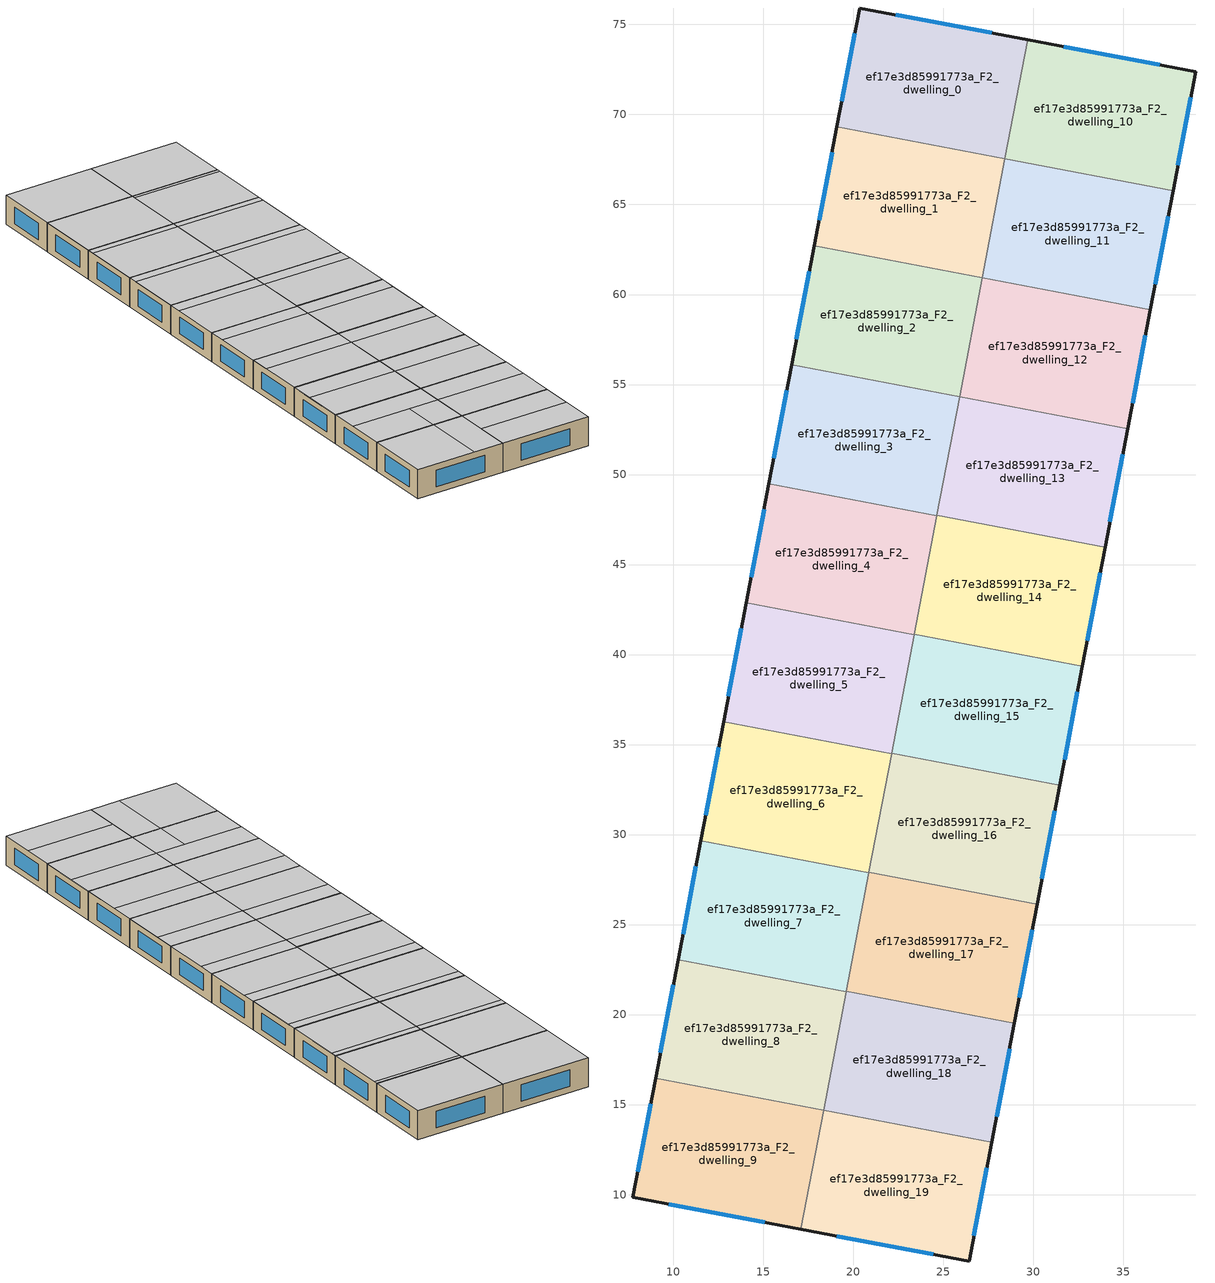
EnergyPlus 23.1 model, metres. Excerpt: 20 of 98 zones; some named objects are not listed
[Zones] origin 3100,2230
ef17e3d85991773a_F2_dwelling_0
 floor to ef17e3d85991773a_F1_dwelling_0 (EU_floor_Construction): 29.68,74.15 28.42,67.53 19.09,69.31 20.35,75.92 z6
 wall outside (EU_wall_Construction): 29.68,74.15 20.35,75.92 19.09,69.31 z6:9
 wall to ef17e3d85991773a_F2_dwelling_1 (EU_wall_Construction): 19.09,69.31 28.42,67.53 z6:9
 wall to ef17e3d85991773a_F2_dwelling_10 (EU_wall_Construction): 28.42,67.55 29.68,74.15 z6:9
 wall to ef17e3d85991773a_F2_dwelling_11 (EU_wall_Construction): 28.42,67.53 28.42,67.55 z6:9
 window (EU_Window_Construction): 20.08,74.5 19.36,70.73 / 27.68,74.53 22.35,75.54 z6.64:8.36
 ceiling adiabatic (EU_roof_Construction): 28.42,67.53 29.68,74.15 20.35,75.92 19.09,69.31 z9
ef17e3d85991773a_F2_dwelling_1
 floor to ef17e3d85991773a_F1_dwelling_1 (EU_floor_Construction): 28.42,67.53 27.16,60.92 17.83,62.7 19.09,69.31 z6
 wall outside (EU_wall_Construction): 19.09,69.31 17.83,62.7 z6:9
 wall to ef17e3d85991773a_F2_dwelling_11 (EU_wall_Construction): 27.17,60.94 28.42,67.53 z6:9
 wall to ef17e3d85991773a_F2_dwelling_2 (EU_wall_Construction): 17.83,62.7 27.16,60.92 z6:9
 wall to ef17e3d85991773a_F2_dwelling_12 (EU_wall_Construction): 27.16,60.92 27.17,60.94 z6:9
 window (EU_Window_Construction): 18.82,67.9 18.1,64.12 z6.64:8.36
 ceiling adiabatic (EU_roof_Construction): 27.16,60.92 28.42,67.53 19.09,69.31 17.83,62.7 z9
ef17e3d85991773a_F2_dwelling_10
 floor to ef17e3d85991773a_F1_dwelling_10 (EU_floor_Construction): 39.02,72.38 37.76,65.77 28.42,67.55 29.68,74.15 z6
 wall outside (EU_wall_Construction): 37.76,65.77 39.02,72.38 29.68,74.15 z6:9
 wall to ef17e3d85991773a_F2_dwelling_11 (EU_wall_Construction): 28.42,67.55 37.76,65.77 z6:9
 window (EU_Window_Construction): 37.02,72.76 31.68,73.77 / 38.03,67.19 38.75,70.97 z6.64:8.36
 ceiling to ef17e3d85991773a_F3_dwelling_0 (EU_floor_Construction): 37.76,65.77 39.02,72.38 29.69,74.15 28.43,67.55 z9
 ceiling to ef17e3d85991773a_F3_dwelling_1 (EU_floor_Construction): 28.43,67.55 29.69,74.15 29.68,74.15 28.42,67.55 z9
ef17e3d85991773a_F2_dwelling_11
 floor to ef17e3d85991773a_F1_dwelling_11 (EU_floor_Construction): 37.76,65.77 36.5,59.16 27.16,60.94 28.42,67.55 z6
 wall outside (EU_wall_Construction): 36.5,59.16 37.76,65.77 z6:9
 wall to ef17e3d85991773a_F2_dwelling_12 (EU_wall_Construction): 27.16,60.94 36.5,59.16 z6:9
 window (EU_Window_Construction): 36.77,60.58 37.49,64.35 z6.64:8.36
 ceiling to ef17e3d85991773a_F3_dwelling_0 (EU_floor_Construction): 37.69,65.42 37.76,65.77 28.43,67.55 28.37,67.19 z9
 ceiling adiabatic (EU_roof_Construction): 36.5,59.16 37.69,65.42 28.37,67.19 28.43,67.55 28.42,67.55 27.16,60.94 z9
ef17e3d85991773a_F2_dwelling_12
 floor to ef17e3d85991773a_F1_dwelling_12 (EU_floor_Construction): 36.5,59.16 35.24,52.55 25.91,54.33 27.16,60.94 z6
 wall outside (EU_wall_Construction): 35.24,52.55 36.5,59.16 z6:9
 wall to ef17e3d85991773a_F2_dwelling_13 (EU_wall_Construction): 25.91,54.33 35.24,52.55 z6:9
 wall to ef17e3d85991773a_F2_dwelling_2 (EU_wall_Construction): 27.16,60.92 25.91,54.33 z6:9
 window (EU_Window_Construction): 35.51,53.97 36.23,57.75 z6.64:8.36
 ceiling to ef17e3d85991773a_F3_dwelling_4 (EU_floor_Construction): 35.24,52.56 36.37,58.46 27.03,60.24 25.91,54.33 z9
 ceiling to ef17e3d85991773a_F3_dwelling_2 (EU_floor_Construction): 36.37,58.46 36.5,59.16 27.17,60.94 27.03,60.24 z9
ef17e3d85991773a_F2_dwelling_13
 floor to ef17e3d85991773a_F1_dwelling_13 (EU_floor_Construction): 35.24,52.55 33.98,45.95 24.65,47.73 25.91,54.33 z6
 wall outside (EU_wall_Construction): 33.98,45.95 35.24,52.55 z6:9
 wall to ef17e3d85991773a_F2_dwelling_14 (EU_wall_Construction): 24.65,47.73 33.98,45.95 z6:9
 wall to ef17e3d85991773a_F2_dwelling_3 (EU_wall_Construction): 25.9,54.32 24.65,47.73 z6:9
 wall to ef17e3d85991773a_F2_dwelling_2 (EU_wall_Construction): 25.91,54.33 25.9,54.32 z6:9
 window (EU_Window_Construction): 34.25,47.36 34.97,51.14 z6.64:8.36
 ceiling to ef17e3d85991773a_F3_dwelling_6 (EU_floor_Construction): 33.98,45.95 35.04,51.5 25.71,53.28 24.65,47.73 z9
 ceiling to ef17e3d85991773a_F3_dwelling_4 (EU_floor_Construction): 35.04,51.5 35.24,52.56 25.91,54.33 25.71,53.28 z9
ef17e3d85991773a_F2_dwelling_14
 floor to ef17e3d85991773a_F1_dwelling_14 (EU_floor_Construction): 33.98,45.95 32.72,39.34 23.39,41.12 24.65,47.73 z6
 wall outside (EU_wall_Construction): 32.72,39.34 33.98,45.95 z6:9
 wall to ef17e3d85991773a_F2_dwelling_15 (EU_wall_Construction): 23.39,41.12 32.72,39.34 z6:9
 wall to ef17e3d85991773a_F2_dwelling_4 (EU_wall_Construction): 24.64,47.71 23.39,41.12 z6:9
 wall to ef17e3d85991773a_F2_dwelling_3 (EU_wall_Construction): 24.65,47.73 24.64,47.71 z6:9
 window (EU_Window_Construction): 32.99,40.76 33.71,44.53 z6.64:8.36
 ceiling to ef17e3d85991773a_F3_dwelling_8 (EU_floor_Construction): 32.72,39.34 33.71,44.55 24.38,46.33 23.39,41.12 z9
 ceiling to ef17e3d85991773a_F3_dwelling_6 (EU_floor_Construction): 33.71,44.55 33.98,45.95 24.65,47.73 24.38,46.33 z9
ef17e3d85991773a_F2_dwelling_15
 floor to ef17e3d85991773a_F1_dwelling_15 (EU_floor_Construction): 32.72,39.34 31.46,32.73 22.13,34.51 23.39,41.12 z6
 wall outside (EU_wall_Construction): 31.46,32.73 32.72,39.34 z6:9
 wall to ef17e3d85991773a_F2_dwelling_16 (EU_wall_Construction): 22.13,34.51 31.46,32.73 z6:9
 wall to ef17e3d85991773a_F2_dwelling_5 (EU_wall_Construction): 23.38,41.1 22.13,34.51 z6:9
 wall to ef17e3d85991773a_F2_dwelling_4 (EU_wall_Construction): 23.39,41.12 23.38,41.1 z6:9
 window (EU_Window_Construction): 31.73,34.15 32.45,37.93 z6.64:8.36
 ceiling to ef17e3d85991773a_F3_dwelling_10 (EU_floor_Construction): 31.46,32.73 32.39,37.59 23.05,39.37 22.13,34.51 z9
 ceiling to ef17e3d85991773a_F3_dwelling_8 (EU_floor_Construction): 32.39,37.59 32.72,39.34 23.39,41.12 23.05,39.37 z9
ef17e3d85991773a_F2_dwelling_16
 floor to ef17e3d85991773a_F1_dwelling_16 (EU_floor_Construction): 31.46,32.73 30.21,26.13 20.87,27.91 22.13,34.51 z6
 wall outside (EU_wall_Construction): 30.21,26.13 31.46,32.73 z6:9
 wall to ef17e3d85991773a_F2_dwelling_17 (EU_wall_Construction): 20.87,27.91 30.21,26.13 z6:9
 wall to ef17e3d85991773a_F2_dwelling_6 (EU_wall_Construction): 22.13,34.49 20.87,27.91 z6:9
 wall to ef17e3d85991773a_F2_dwelling_5 (EU_wall_Construction): 22.13,34.51 22.12,34.49 z6:9
 window (EU_Window_Construction): 30.47,27.54 31.19,31.32 z6.64:8.36
 ceiling to ef17e3d85991773a_F3_dwelling_10 (EU_floor_Construction): 31.06,30.64 31.46,32.73 22.13,34.51 21.73,32.42 z9
 ceiling adiabatic (EU_roof_Construction): 30.21,26.13 31.46,32.73 31.06,30.64 21.73,32.42 22.13,34.51 20.87,27.91 z9
ef17e3d85991773a_F2_dwelling_17
 floor to ef17e3d85991773a_F1_dwelling_17 (EU_floor_Construction): 30.21,26.13 28.95,19.52 19.61,21.3 20.87,27.91 z6
 wall outside (EU_wall_Construction): 28.95,19.52 30.21,26.13 z6:9
 wall to ef17e3d85991773a_F2_dwelling_18 (EU_wall_Construction): 19.61,21.3 28.95,19.52 z6:9
 wall to ef17e3d85991773a_F2_dwelling_7 (EU_wall_Construction): 20.87,27.89 19.61,21.3 z6:9
 wall to ef17e3d85991773a_F2_dwelling_6 (EU_wall_Construction): 20.87,27.91 20.87,27.89 z6:9
 window (EU_Window_Construction): 29.22,20.94 29.94,24.71 z6.64:8.36
 ceiling to ef17e3d85991773a_F3_dwelling_14 (EU_floor_Construction): 28.95,19.52 29.74,23.68 20.4,25.46 19.61,21.3 z9
 ceiling to ef17e3d85991773a_F3_dwelling_12 (EU_floor_Construction): 29.74,23.68 30.2,26.13 20.87,27.91 20.4,25.46 z9
ef17e3d85991773a_F2_dwelling_18
 floor to ef17e3d85991773a_F1_dwelling_18 (EU_floor_Construction): 28.95,19.52 27.69,12.91 18.35,14.69 19.61,21.3 z6
 wall outside (EU_wall_Construction): 27.69,12.91 28.95,19.52 z6:9
 wall to ef17e3d85991773a_F2_dwelling_19 (EU_wall_Construction): 18.35,14.69 27.69,12.91 z6:9
 wall to ef17e3d85991773a_F2_dwelling_8 (EU_wall_Construction): 19.61,21.28 18.35,14.69 z6:9
 wall to ef17e3d85991773a_F2_dwelling_7 (EU_wall_Construction): 19.61,21.3 19.61,21.28 z6:9
 window (EU_Window_Construction): 27.96,14.33 28.68,18.1 z6.64:8.36
 ceiling to ef17e3d85991773a_F3_dwelling_16 (EU_floor_Construction): 27.69,12.91 28.41,16.73 19.08,18.51 18.35,14.69 z9
 ceiling to ef17e3d85991773a_F3_dwelling_14 (EU_floor_Construction): 28.41,16.73 28.95,19.52 19.61,21.3 19.08,18.51 z9
ef17e3d85991773a_F2_dwelling_19
 floor to ef17e3d85991773a_F1_dwelling_19 (EU_floor_Construction): 27.69,12.91 26.43,6.31 17.09,8.08 18.35,14.69 z6
 wall outside (EU_wall_Construction): 17.09,8.08 26.43,6.31 27.69,12.91 z6:9
 wall to ef17e3d85991773a_F2_dwelling_9 (EU_wall_Construction): 18.35,14.68 17.09,8.08 z6:9
 wall to ef17e3d85991773a_F2_dwelling_8 (EU_wall_Construction): 18.35,14.69 18.35,14.68 z6:9
 window (EU_Window_Construction): 26.7,7.73 27.42,11.5 / 19.09,7.7 24.43,6.69 z6.64:8.36
 ceiling to ef17e3d85991773a_F3_dwelling_17 (EU_floor_Construction): 26.43,6.31 27.09,9.78 17.75,11.55 17.09,8.08 z9
 ceiling to ef17e3d85991773a_F3_dwelling_16 (EU_floor_Construction): 27.09,9.78 27.69,12.91 18.35,14.69 17.75,11.55 z9
ef17e3d85991773a_F2_dwelling_2
 floor to ef17e3d85991773a_F1_dwelling_2 (EU_floor_Construction): 27.16,60.92 25.9,54.32 16.57,56.09 17.83,62.7 z6
 wall outside (EU_wall_Construction): 17.83,62.7 16.57,56.09 z6:9
 wall to ef17e3d85991773a_F2_dwelling_3 (EU_wall_Construction): 16.57,56.09 25.9,54.32 z6:9
 window (EU_Window_Construction): 17.56,61.29 16.84,57.51 z6.64:8.36
 ceiling to ef17e3d85991773a_F3_dwelling_5 (EU_floor_Construction): 25.9,54.32 27.03,60.24 17.7,62.01 16.57,56.09 z9
 ceiling to ef17e3d85991773a_F3_dwelling_3 (EU_floor_Construction): 27.03,60.24 27.16,60.92 17.83,62.7 17.7,62.01 z9
ef17e3d85991773a_F2_dwelling_3
 floor to ef17e3d85991773a_F1_dwelling_3 (EU_floor_Construction): 25.9,54.32 24.64,47.71 15.31,49.49 16.57,56.09 z6
 wall outside (EU_wall_Construction): 16.57,56.09 15.31,49.49 z6:9
 wall to ef17e3d85991773a_F2_dwelling_4 (EU_wall_Construction): 15.31,49.49 24.64,47.71 z6:9
 window (EU_Window_Construction): 16.3,54.68 15.58,50.9 z6.64:8.36
 ceiling adiabatic (EU_roof_Construction): 24.64,47.71 25.71,53.28 16.37,55.06 15.31,49.49 z9
 ceiling to ef17e3d85991773a_F3_dwelling_5 (EU_floor_Construction): 25.71,53.28 25.9,54.32 16.57,56.09 16.37,55.06 z9
ef17e3d85991773a_F2_dwelling_4
 floor to ef17e3d85991773a_F1_dwelling_4 (EU_floor_Construction): 24.64,47.71 23.38,41.1 14.05,42.88 15.31,49.49 z6
 wall outside (EU_wall_Construction): 15.31,49.49 14.05,42.88 z6:9
 wall to ef17e3d85991773a_F2_dwelling_5 (EU_wall_Construction): 14.05,42.88 23.38,41.1 z6:9
 window (EU_Window_Construction): 15.04,48.07 14.32,44.29 z6.64:8.36
 ceiling to ef17e3d85991773a_F3_dwelling_9 (EU_floor_Construction): 23.38,41.1 24.38,46.33 15.05,48.11 14.05,42.88 z9
 ceiling adiabatic (EU_roof_Construction): 24.38,46.33 24.64,47.71 15.31,49.49 15.05,48.11 z9
ef17e3d85991773a_F2_dwelling_5
 floor to ef17e3d85991773a_F1_dwelling_5 (EU_floor_Construction): 23.38,41.1 22.12,34.49 12.79,36.27 14.05,42.88 z6
 wall outside (EU_wall_Construction): 14.05,42.88 12.79,36.27 z6:9
 wall to ef17e3d85991773a_F2_dwelling_6 (EU_wall_Construction): 12.79,36.27 22.12,34.49 z6:9
 window (EU_Window_Construction): 13.78,41.46 13.06,37.69 z6.64:8.36
 ceiling to ef17e3d85991773a_F3_dwelling_11 (EU_floor_Construction): 22.12,34.49 23.05,39.37 13.72,41.15 12.79,36.27 z9
 ceiling to ef17e3d85991773a_F3_dwelling_9 (EU_floor_Construction): 23.05,39.37 23.38,41.1 14.05,42.88 13.72,41.15 z9
ef17e3d85991773a_F2_dwelling_6
 floor to ef17e3d85991773a_F1_dwelling_6 (EU_floor_Construction): 22.12,34.49 20.87,27.89 11.53,29.67 12.79,36.27 z6
 wall outside (EU_wall_Construction): 12.79,36.27 11.53,29.67 z6:9
 wall to ef17e3d85991773a_F2_dwelling_7 (EU_wall_Construction): 11.53,29.67 20.87,27.89 z6:9
 window (EU_Window_Construction): 12.52,34.86 11.8,31.08 z6.64:8.36
 ceiling to ef17e3d85991773a_F3_dwelling_13 (EU_floor_Construction): 20.87,27.89 21.73,32.42 12.4,34.2 11.53,29.67 z9
 ceiling to ef17e3d85991773a_F3_dwelling_11 (EU_floor_Construction): 21.73,32.42 22.12,34.49 12.79,36.27 12.4,34.2 z9
ef17e3d85991773a_F2_dwelling_7
 floor to ef17e3d85991773a_F1_dwelling_7 (EU_floor_Construction): 20.87,27.89 19.61,21.28 10.27,23.06 11.53,29.67 z6
 wall outside (EU_wall_Construction): 11.53,29.67 10.27,23.06 z6:9
 wall to ef17e3d85991773a_F2_dwelling_8 (EU_wall_Construction): 10.27,23.06 19.61,21.28 z6:9
 window (EU_Window_Construction): 11.26,28.25 10.54,24.47 z6.64:8.36
 ceiling to ef17e3d85991773a_F3_dwelling_15 (EU_floor_Construction): 19.61,21.28 20.4,25.46 11.07,27.24 10.27,23.06 z9
 ceiling to ef17e3d85991773a_F3_dwelling_13 (EU_floor_Construction): 20.4,25.46 20.87,27.89 11.53,29.67 11.07,27.24 z9
ef17e3d85991773a_F2_dwelling_8
 floor to ef17e3d85991773a_F1_dwelling_8 (EU_floor_Construction): 19.61,21.28 18.35,14.68 9.01,16.46 10.27,23.06 z6
 wall outside (EU_wall_Construction): 10.27,23.06 9.01,16.46 z6:9
 wall to ef17e3d85991773a_F2_dwelling_9 (EU_wall_Construction): 9.01,16.46 18.35,14.68 z6:9
 window (EU_Window_Construction): 10,21.65 9.28,17.87 z6.64:8.36
 ceiling to ef17e3d85991773a_F3_dwelling_15 (EU_floor_Construction): 19.08,18.51 19.61,21.28 10.27,23.06 9.74,20.29 z9
 ceiling to ef17e3d85991773a_F3_dwelling_18 (EU_floor_Construction): 15.23,15.27 15.96,19.1 9.74,20.29 9.01,16.46 z9
 ceiling to ef17e3d85991773a_F3_dwelling_17 (EU_floor_Construction): 18.35,14.68 19.08,18.51 15.96,19.1 15.23,15.27 z9
ef17e3d85991773a_F2_dwelling_9
 floor to ef17e3d85991773a_F1_dwelling_9 (EU_floor_Construction): 18.35,14.68 17.09,8.08 7.75,9.84 9.01,16.46 z6
 wall outside (EU_wall_Construction): 9.01,16.46 7.75,9.84 17.09,8.08 z6:9
 window (EU_Window_Construction): 9.75,9.47 15.09,8.46 / 8.74,15.04 8.02,11.26 z6.64:8.36
 ceiling to ef17e3d85991773a_F3_dwelling_18 (EU_floor_Construction): 13.97,8.67 15.23,15.27 9.01,16.46 7.75,9.84 z9
 ceiling to ef17e3d85991773a_F3_dwelling_17 (EU_floor_Construction): 17.09,8.08 18.35,14.68 15.23,15.27 13.97,8.67 z9
[Building]
EU S2 Campaign: North Axis=0; Terrain=City; Solar Distribution=FullExterior
[Site:Location]
Yerevan-Zvartnots.Intl.AP: Latitude=40.15; Longitude=44.383; Time Zone=4; Elevation=854
[SizingPeriod:WeatherFileDays]
AnnualSizingPeriod: Begin Month=1; Begin Day of Month=1; End Month=12; End Day of Month=31; Day of Week for Start Day=Monday; Use Weather File Daylight Saving Period=No; Use Weather File Rain and Snow Indicators=No
[MATERIAL]
EU_InternalMass_Material: Roughness=MediumRough; Thickness=0.1; Conductivity=1; Density=1800; Specific Heat=900; Thermal Absorptance=0.9; Solar Absorptance=0.7; Visible Absorptance=0.7
[MATERIAL:NOMASS] Roughness=MediumRough; Thermal Absorptance=0.9; Solar Absorptance=0.7; Visible Absorptance=0.7
Name | Thermal Resistance
EU_wall_NoMass | 1.05043
EU_roof_NoMass | 1.45357
EU_floor_NoMass | 0.478065
[WINDOWMATERIAL:SIMPLEGLAZINGSYSTEM]
EU_Window_SimpleGlazing: UFactor=2.5566; Solar Heat Gain Coefficient=0.75; Visible Transmittance=0.75
[CONSTRUCTION]
EU_wall_Construction: EU_wall_NoMass
EU_roof_Construction: EU_roof_NoMass
EU_floor_Construction: EU_floor_NoMass
EU_Window_Construction: EU_Window_SimpleGlazing
EU_InternalMass_Construction: EU_InternalMass_Material
[ZONE] Type=1; Multiplier=1; Ceiling Height=autocalculate; Floor Area=autocalculate; Part of Total Floor Area=Yes
Name | Volume
ef17e3d85991773a_F2_dwelling_0; ef17e3d85991773a_F2_dwelling_13; ef17e3d85991773a_F2_dwelling_8 | 191.732
ef17e3d85991773a_F2_dwelling_1 | 191.727
ef17e3d85991773a_F2_dwelling_10 | 191.729
ef17e3d85991773a_F2_dwelling_11; ef17e3d85991773a_F2_dwelling_14; ef17e3d85991773a_F2_dwelling_18 | 191.76
ef17e3d85991773a_F2_dwelling_12 | 191.761
ef17e3d85991773a_F2_dwelling_15; ef17e3d85991773a_F2_dwelling_16; ef17e3d85991773a_F2_dwelling_17 | 191.748
ef17e3d85991773a_F2_dwelling_19 | 191.741
ef17e3d85991773a_F2_dwelling_2 | 191.754
ef17e3d85991773a_F2_dwelling_3 | 191.726
ef17e3d85991773a_F2_dwelling_4 | 191.734
ef17e3d85991773a_F2_dwelling_5; ef17e3d85991773a_F2_dwelling_7 | 191.725
ef17e3d85991773a_F2_dwelling_6 | 191.755
ef17e3d85991773a_F2_dwelling_9 | 191.733
[INTERNALMASS] Construction=EU_InternalMass_Construction
Name | Zone or ZoneList | Surface Area
ef17e3d85991773a_F2_dwelling_0_EU_InternalMass | ef17e3d85991773a_F2_dwelling_0 | 63.9106
ef17e3d85991773a_F2_dwelling_1_EU_InternalMass | ef17e3d85991773a_F2_dwelling_1 | 63.9089
ef17e3d85991773a_F2_dwelling_2_EU_InternalMass | ef17e3d85991773a_F2_dwelling_2 | 63.9179
ef17e3d85991773a_F2_dwelling_3_EU_InternalMass | ef17e3d85991773a_F2_dwelling_3 | 63.9087
ef17e3d85991773a_F2_dwelling_4_EU_InternalMass | ef17e3d85991773a_F2_dwelling_4 | 63.9111
ef17e3d85991773a_F2_dwelling_5_EU_InternalMass | ef17e3d85991773a_F2_dwelling_5 | 63.9084
ef17e3d85991773a_F2_dwelling_6_EU_InternalMass | ef17e3d85991773a_F2_dwelling_6 | 63.9185
ef17e3d85991773a_F2_dwelling_7_EU_InternalMass | ef17e3d85991773a_F2_dwelling_7 | 63.9082
ef17e3d85991773a_F2_dwelling_8_EU_InternalMass | ef17e3d85991773a_F2_dwelling_8 | 63.9106
ef17e3d85991773a_F2_dwelling_9_EU_InternalMass | ef17e3d85991773a_F2_dwelling_9 | 63.911
ef17e3d85991773a_F2_dwelling_10_EU_InternalMass | ef17e3d85991773a_F2_dwelling_10 | 63.9099
ef17e3d85991773a_F2_dwelling_11_EU_InternalMass | ef17e3d85991773a_F2_dwelling_11 | 63.9201
ef17e3d85991773a_F2_dwelling_12_EU_InternalMass | ef17e3d85991773a_F2_dwelling_12 | 63.9201
ef17e3d85991773a_F2_dwelling_13_EU_InternalMass | ef17e3d85991773a_F2_dwelling_13 | 63.9108
ef17e3d85991773a_F2_dwelling_14_EU_InternalMass | ef17e3d85991773a_F2_dwelling_14 | 63.9201
ef17e3d85991773a_F2_dwelling_15_EU_InternalMass | ef17e3d85991773a_F2_dwelling_15 | 63.9161
ef17e3d85991773a_F2_dwelling_16_EU_InternalMass | ef17e3d85991773a_F2_dwelling_16 | 63.9161
ef17e3d85991773a_F2_dwelling_17_EU_InternalMass | ef17e3d85991773a_F2_dwelling_17 | 63.9161
ef17e3d85991773a_F2_dwelling_18_EU_InternalMass | ef17e3d85991773a_F2_dwelling_18 | 63.9201
ef17e3d85991773a_F2_dwelling_19_EU_InternalMass | ef17e3d85991773a_F2_dwelling_19 | 63.9139
[OTHEREQUIPMENT] Fuel Type=Electricity; Design Level Calculation Method=Watts/Area; Power per Zone Floor Area=1; Fraction Latent=0; Fraction Radiant=0; Fraction Lost=0; Carbon Dioxide Generation Rate=0; EndUse Subcategory=EU_Step8_InternalGains
Name | Zone or ZoneList or Space or SpaceList | Schedule
EU_Step8_InternalGain_ef17e3d85991773a_F2_dwelling_0_f000 | ef17e3d85991773a_F2_dwelling_0 | EU_Step8_GainSchedule_ef17e3d85991773a_F2_dwelling_0_f000
EU_Step8_InternalGain_ef17e3d85991773a_F2_dwelling_1_f000 | ef17e3d85991773a_F2_dwelling_1 | EU_Step8_GainSchedule_ef17e3d85991773a_F2_dwelling_1_f000
EU_Step8_InternalGain_ef17e3d85991773a_F2_dwelling_2_f000 | ef17e3d85991773a_F2_dwelling_2 | EU_Step8_GainSchedule_ef17e3d85991773a_F2_dwelling_2_f000
EU_Step8_InternalGain_ef17e3d85991773a_F2_dwelling_3_f000 | ef17e3d85991773a_F2_dwelling_3 | EU_Step8_GainSchedule_ef17e3d85991773a_F2_dwelling_3_f000
EU_Step8_InternalGain_ef17e3d85991773a_F2_dwelling_4_f000 | ef17e3d85991773a_F2_dwelling_4 | EU_Step8_GainSchedule_ef17e3d85991773a_F2_dwelling_4_f000
EU_Step8_InternalGain_ef17e3d85991773a_F2_dwelling_5_f000 | ef17e3d85991773a_F2_dwelling_5 | EU_Step8_GainSchedule_ef17e3d85991773a_F2_dwelling_5_f000
EU_Step8_InternalGain_ef17e3d85991773a_F2_dwelling_6_f000 | ef17e3d85991773a_F2_dwelling_6 | EU_Step8_GainSchedule_ef17e3d85991773a_F2_dwelling_6_f000
EU_Step8_InternalGain_ef17e3d85991773a_F2_dwelling_7_f000 | ef17e3d85991773a_F2_dwelling_7 | EU_Step8_GainSchedule_ef17e3d85991773a_F2_dwelling_7_f000
EU_Step8_InternalGain_ef17e3d85991773a_F2_dwelling_8_f000 | ef17e3d85991773a_F2_dwelling_8 | EU_Step8_GainSchedule_ef17e3d85991773a_F2_dwelling_8_f000
EU_Step8_InternalGain_ef17e3d85991773a_F2_dwelling_9_f000 | ef17e3d85991773a_F2_dwelling_9 | EU_Step8_GainSchedule_ef17e3d85991773a_F2_dwelling_9_f000
EU_Step8_InternalGain_ef17e3d85991773a_F2_dwelling_10_f000 | ef17e3d85991773a_F2_dwelling_10 | EU_Step8_GainSchedule_ef17e3d85991773a_F2_dwelling_10_f000
EU_Step8_InternalGain_ef17e3d85991773a_F2_dwelling_11_f000 | ef17e3d85991773a_F2_dwelling_11 | EU_Step8_GainSchedule_ef17e3d85991773a_F2_dwelling_11_f000
EU_Step8_InternalGain_ef17e3d85991773a_F2_dwelling_12_f000 | ef17e3d85991773a_F2_dwelling_12 | EU_Step8_GainSchedule_ef17e3d85991773a_F2_dwelling_12_f000
EU_Step8_InternalGain_ef17e3d85991773a_F2_dwelling_13_f000 | ef17e3d85991773a_F2_dwelling_13 | EU_Step8_GainSchedule_ef17e3d85991773a_F2_dwelling_13_f000
EU_Step8_InternalGain_ef17e3d85991773a_F2_dwelling_14_f000 | ef17e3d85991773a_F2_dwelling_14 | EU_Step8_GainSchedule_ef17e3d85991773a_F2_dwelling_14_f000
EU_Step8_InternalGain_ef17e3d85991773a_F2_dwelling_15_f000 | ef17e3d85991773a_F2_dwelling_15 | EU_Step8_GainSchedule_ef17e3d85991773a_F2_dwelling_15_f000
EU_Step8_InternalGain_ef17e3d85991773a_F2_dwelling_16_f000 | ef17e3d85991773a_F2_dwelling_16 | EU_Step8_GainSchedule_ef17e3d85991773a_F2_dwelling_16_f000
EU_Step8_InternalGain_ef17e3d85991773a_F2_dwelling_17_f000 | ef17e3d85991773a_F2_dwelling_17 | EU_Step8_GainSchedule_ef17e3d85991773a_F2_dwelling_17_f000
EU_Step8_InternalGain_ef17e3d85991773a_F2_dwelling_18_f000 | ef17e3d85991773a_F2_dwelling_18 | EU_Step8_GainSchedule_ef17e3d85991773a_F2_dwelling_18_f000
EU_Step8_InternalGain_ef17e3d85991773a_F2_dwelling_19_f000 | ef17e3d85991773a_F2_dwelling_19 | EU_Step8_GainSchedule_ef17e3d85991773a_F2_dwelling_19_f000
[ZONEVENTILATION:DESIGNFLOWRATE] Schedule=EU_AlwaysOn; Design Flow Rate Calculation Method=AirChanges/Hour; Air Changes per Hour=0.557805; Ventilation Type=Natural; Fan Pressure Rise=0; Fan Total Efficiency=1; Constant Term Coefficient=1; Temperature Term Coefficient=0; Velocity Term Coefficient=0; Velocity Squared Term Coefficient=0; Minimum Indoor Temperature=-100; Maximum Indoor Temperature=100; Delta Temperature=-100; Minimum Outdoor Temperature=-100; Maximum Outdoor Temperature=100; Maximum Wind Speed=40
Name | Zone or ZoneList or Space or SpaceList
EU_ConstantAir_ef17e3d85991773a_F2_dwelling_0 | ef17e3d85991773a_F2_dwelling_0
EU_ConstantAir_ef17e3d85991773a_F2_dwelling_1 | ef17e3d85991773a_F2_dwelling_1
EU_ConstantAir_ef17e3d85991773a_F2_dwelling_2 | ef17e3d85991773a_F2_dwelling_2
EU_ConstantAir_ef17e3d85991773a_F2_dwelling_3 | ef17e3d85991773a_F2_dwelling_3
EU_ConstantAir_ef17e3d85991773a_F2_dwelling_4 | ef17e3d85991773a_F2_dwelling_4
EU_ConstantAir_ef17e3d85991773a_F2_dwelling_5 | ef17e3d85991773a_F2_dwelling_5
EU_ConstantAir_ef17e3d85991773a_F2_dwelling_6 | ef17e3d85991773a_F2_dwelling_6
EU_ConstantAir_ef17e3d85991773a_F2_dwelling_7 | ef17e3d85991773a_F2_dwelling_7
EU_ConstantAir_ef17e3d85991773a_F2_dwelling_8 | ef17e3d85991773a_F2_dwelling_8
EU_ConstantAir_ef17e3d85991773a_F2_dwelling_9 | ef17e3d85991773a_F2_dwelling_9
EU_ConstantAir_ef17e3d85991773a_F2_dwelling_10 | ef17e3d85991773a_F2_dwelling_10
EU_ConstantAir_ef17e3d85991773a_F2_dwelling_11 | ef17e3d85991773a_F2_dwelling_11
EU_ConstantAir_ef17e3d85991773a_F2_dwelling_12 | ef17e3d85991773a_F2_dwelling_12
EU_ConstantAir_ef17e3d85991773a_F2_dwelling_13 | ef17e3d85991773a_F2_dwelling_13
EU_ConstantAir_ef17e3d85991773a_F2_dwelling_14 | ef17e3d85991773a_F2_dwelling_14
EU_ConstantAir_ef17e3d85991773a_F2_dwelling_15 | ef17e3d85991773a_F2_dwelling_15
EU_ConstantAir_ef17e3d85991773a_F2_dwelling_16 | ef17e3d85991773a_F2_dwelling_16
EU_ConstantAir_ef17e3d85991773a_F2_dwelling_17 | ef17e3d85991773a_F2_dwelling_17
EU_ConstantAir_ef17e3d85991773a_F2_dwelling_18 | ef17e3d85991773a_F2_dwelling_18
EU_ConstantAir_ef17e3d85991773a_F2_dwelling_19 | ef17e3d85991773a_F2_dwelling_19
[HVACTEMPLATE:ZONE:IDEALLOADSAIRSYSTEM] System Availability Schedule=EU_AlwaysOn; Maximum Heating Supply Air Temperature=50; Minimum Cooling Supply Air Temperature=13; Maximum Heating Supply Air Humidity Ratio=0.0156; Minimum Cooling Supply Air Humidity Ratio=0.0077; Heating Limit=NoLimit; Cooling Limit=NoLimit; Heating Availability Schedule=EU_AlwaysOn; Cooling Availability Schedule=EU_CoolingOff; Dehumidification Control Type=ConstantSensibleHeatRatio; Cooling Sensible Heat Ratio=0.7; Dehumidification Setpoint=60; Humidification Control Type=None; Humidification Setpoint=30; Outdoor Air Method=None; Outdoor Air Flow Rate per Person=0.00944; Outdoor Air Flow Rate per Zone Floor Area=0; Outdoor Air Flow Rate per Zone=0; Demand Controlled Ventilation Type=None; Outdoor Air Economizer Type=NoEconomizer; Heat Recovery Type=None; Sensible Heat Recovery Effectiveness=0.7; Latent Heat Recovery Effectiveness=0.65
Name | Template Thermostat
ef17e3d85991773a_F2_dwelling_0 | EU_HeatOnly_ef17e3d85991773a_F2_dwelling_0
ef17e3d85991773a_F2_dwelling_1 | EU_HeatOnly_ef17e3d85991773a_F2_dwelling_1
ef17e3d85991773a_F2_dwelling_2 | EU_HeatOnly_ef17e3d85991773a_F2_dwelling_2
ef17e3d85991773a_F2_dwelling_3 | EU_HeatOnly_ef17e3d85991773a_F2_dwelling_3
ef17e3d85991773a_F2_dwelling_4 | EU_HeatOnly_ef17e3d85991773a_F2_dwelling_4
ef17e3d85991773a_F2_dwelling_5 | EU_HeatOnly_ef17e3d85991773a_F2_dwelling_5
ef17e3d85991773a_F2_dwelling_6 | EU_HeatOnly_ef17e3d85991773a_F2_dwelling_6
ef17e3d85991773a_F2_dwelling_7 | EU_HeatOnly_ef17e3d85991773a_F2_dwelling_7
ef17e3d85991773a_F2_dwelling_8 | EU_HeatOnly_ef17e3d85991773a_F2_dwelling_8
ef17e3d85991773a_F2_dwelling_9 | EU_HeatOnly_ef17e3d85991773a_F2_dwelling_9
ef17e3d85991773a_F2_dwelling_10 | EU_HeatOnly_ef17e3d85991773a_F2_dwelling_10
ef17e3d85991773a_F2_dwelling_11 | EU_HeatOnly_ef17e3d85991773a_F2_dwelling_11
ef17e3d85991773a_F2_dwelling_12 | EU_HeatOnly_ef17e3d85991773a_F2_dwelling_12
ef17e3d85991773a_F2_dwelling_13 | EU_HeatOnly_ef17e3d85991773a_F2_dwelling_13
ef17e3d85991773a_F2_dwelling_14 | EU_HeatOnly_ef17e3d85991773a_F2_dwelling_14
ef17e3d85991773a_F2_dwelling_15 | EU_HeatOnly_ef17e3d85991773a_F2_dwelling_15
ef17e3d85991773a_F2_dwelling_16 | EU_HeatOnly_ef17e3d85991773a_F2_dwelling_16
ef17e3d85991773a_F2_dwelling_17 | EU_HeatOnly_ef17e3d85991773a_F2_dwelling_17
ef17e3d85991773a_F2_dwelling_18 | EU_HeatOnly_ef17e3d85991773a_F2_dwelling_18
ef17e3d85991773a_F2_dwelling_19 | EU_HeatOnly_ef17e3d85991773a_F2_dwelling_19
[SIZING:ZONE] Zone Cooling Design Supply Air Temperature Input Method=SupplyAirTemperature; Zone Cooling Design Supply Air Temperature=13; Zone Heating Design Supply Air Temperature Input Method=SupplyAirTemperature; Zone Heating Design Supply Air Temperature=50; Zone Cooling Design Supply Air Humidity Ratio=0.008; Zone Heating Design Supply Air Humidity Ratio=0.008; Cooling Design Air Flow Method=DesignDay; Cooling Design Air Flow Rate=0; Cooling Minimum Air Flow per Zone Floor Area=0.000762; Cooling Minimum Air Flow=0; Cooling Minimum Air Flow Fraction=0.2; Heating Design Air Flow Method=DesignDay; Heating Design Air Flow Rate=0; Heating Maximum Air Flow per Zone Floor Area=0.002032; Heating Maximum Air Flow=0.141576; Heating Maximum Air Flow Fraction=0.3; Account for Dedicated Outdoor Air System=No; Dedicated Outdoor Air System Control Strategy=NeutralSupplyAir; Dedicated Outdoor Air Low Setpoint Temperature for Design=autosize; Dedicated Outdoor Air High Setpoint Temperature for Design=autosize; Zone Load Sizing Method=Sensible Load Only No Latent Load; Zone Latent Cooling Design Supply Air Humidity Ratio Input Method=HumidityRatioDifference; Zone Cooling Design Supply Air Humidity Ratio Difference=0.005; Zone Latent Heating Design Supply Air Humidity Ratio Input Method=HumidityRatioDifference; Zone Humidification Design Supply Air Humidity Ratio Difference=0.005
ef17e3d85991773a_F2_dwelling_0; ef17e3d85991773a_F2_dwelling_1; ef17e3d85991773a_F2_dwelling_2; ef17e3d85991773a_F2_dwelling_3; ef17e3d85991773a_F2_dwelling_4; ef17e3d85991773a_F2_dwelling_5; ef17e3d85991773a_F2_dwelling_6; ef17e3d85991773a_F2_dwelling_7; ef17e3d85991773a_F2_dwelling_8; ef17e3d85991773a_F2_dwelling_9; ef17e3d85991773a_F2_dwelling_10; ef17e3d85991773a_F2_dwelling_11; ef17e3d85991773a_F2_dwelling_12; ef17e3d85991773a_F2_dwelling_13; ef17e3d85991773a_F2_dwelling_14; ef17e3d85991773a_F2_dwelling_15; ef17e3d85991773a_F2_dwelling_16; ef17e3d85991773a_F2_dwelling_17; ef17e3d85991773a_F2_dwelling_18; ef17e3d85991773a_F2_dwelling_19
[SCHEDULE:CONSTANT]
Name | Hourly Value
EU_AlwaysOn | 1
EU_CoolingOff | 0
[SCHEDULE:FILE] Column Number=1; Rows to Skip at Top=0; Number of Hours of Data=8760; Column Separator=Comma; Interpolate to Timestep=No; Minutes per Item=60; Adjust Schedule for Daylight Savings=Yes
Name | File
EU_Step8_GainSchedule_ef17e3d85991773a_F2_dwelling_0_f000 | ../../schedules/ef17e3d85991773a/ef17e3d85991773a_F2_dwelling_0_f000_gain.csv
EU_Step8_GainSchedule_ef17e3d85991773a_F2_dwelling_1_f000 | ../../schedules/ef17e3d85991773a/ef17e3d85991773a_F2_dwelling_1_f000_gain.csv
EU_Step8_GainSchedule_ef17e3d85991773a_F2_dwelling_2_f000 | ../../schedules/ef17e3d85991773a/ef17e3d85991773a_F2_dwelling_2_f000_gain.csv
EU_Step8_GainSchedule_ef17e3d85991773a_F2_dwelling_3_f000 | ../../schedules/ef17e3d85991773a/ef17e3d85991773a_F2_dwelling_3_f000_gain.csv
EU_Step8_GainSchedule_ef17e3d85991773a_F2_dwelling_4_f000 | ../../schedules/ef17e3d85991773a/ef17e3d85991773a_F2_dwelling_4_f000_gain.csv
EU_Step8_GainSchedule_ef17e3d85991773a_F2_dwelling_5_f000 | ../../schedules/ef17e3d85991773a/ef17e3d85991773a_F2_dwelling_5_f000_gain.csv
EU_Step8_GainSchedule_ef17e3d85991773a_F2_dwelling_6_f000 | ../../schedules/ef17e3d85991773a/ef17e3d85991773a_F2_dwelling_6_f000_gain.csv
EU_Step8_GainSchedule_ef17e3d85991773a_F2_dwelling_7_f000 | ../../schedules/ef17e3d85991773a/ef17e3d85991773a_F2_dwelling_7_f000_gain.csv
EU_Step8_GainSchedule_ef17e3d85991773a_F2_dwelling_8_f000 | ../../schedules/ef17e3d85991773a/ef17e3d85991773a_F2_dwelling_8_f000_gain.csv
EU_Step8_GainSchedule_ef17e3d85991773a_F2_dwelling_9_f000 | ../../schedules/ef17e3d85991773a/ef17e3d85991773a_F2_dwelling_9_f000_gain.csv
EU_Step8_GainSchedule_ef17e3d85991773a_F2_dwelling_10_f000 | ../../schedules/ef17e3d85991773a/ef17e3d85991773a_F2_dwelling_10_f000_gain.csv
EU_Step8_GainSchedule_ef17e3d85991773a_F2_dwelling_11_f000 | ../../schedules/ef17e3d85991773a/ef17e3d85991773a_F2_dwelling_11_f000_gain.csv
EU_Step8_GainSchedule_ef17e3d85991773a_F2_dwelling_12_f000 | ../../schedules/ef17e3d85991773a/ef17e3d85991773a_F2_dwelling_12_f000_gain.csv
EU_Step8_GainSchedule_ef17e3d85991773a_F2_dwelling_13_f000 | ../../schedules/ef17e3d85991773a/ef17e3d85991773a_F2_dwelling_13_f000_gain.csv
EU_Step8_GainSchedule_ef17e3d85991773a_F2_dwelling_14_f000 | ../../schedules/ef17e3d85991773a/ef17e3d85991773a_F2_dwelling_14_f000_gain.csv
EU_Step8_GainSchedule_ef17e3d85991773a_F2_dwelling_15_f000 | ../../schedules/ef17e3d85991773a/ef17e3d85991773a_F2_dwelling_15_f000_gain.csv
EU_Step8_GainSchedule_ef17e3d85991773a_F2_dwelling_16_f000 | ../../schedules/ef17e3d85991773a/ef17e3d85991773a_F2_dwelling_16_f000_gain.csv
EU_Step8_GainSchedule_ef17e3d85991773a_F2_dwelling_17_f000 | ../../schedules/ef17e3d85991773a/ef17e3d85991773a_F2_dwelling_17_f000_gain.csv
EU_Step8_GainSchedule_ef17e3d85991773a_F2_dwelling_18_f000 | ../../schedules/ef17e3d85991773a/ef17e3d85991773a_F2_dwelling_18_f000_gain.csv
EU_Step8_GainSchedule_ef17e3d85991773a_F2_dwelling_19_f000 | ../../schedules/ef17e3d85991773a/ef17e3d85991773a_F2_dwelling_19_f000_gain.csv
